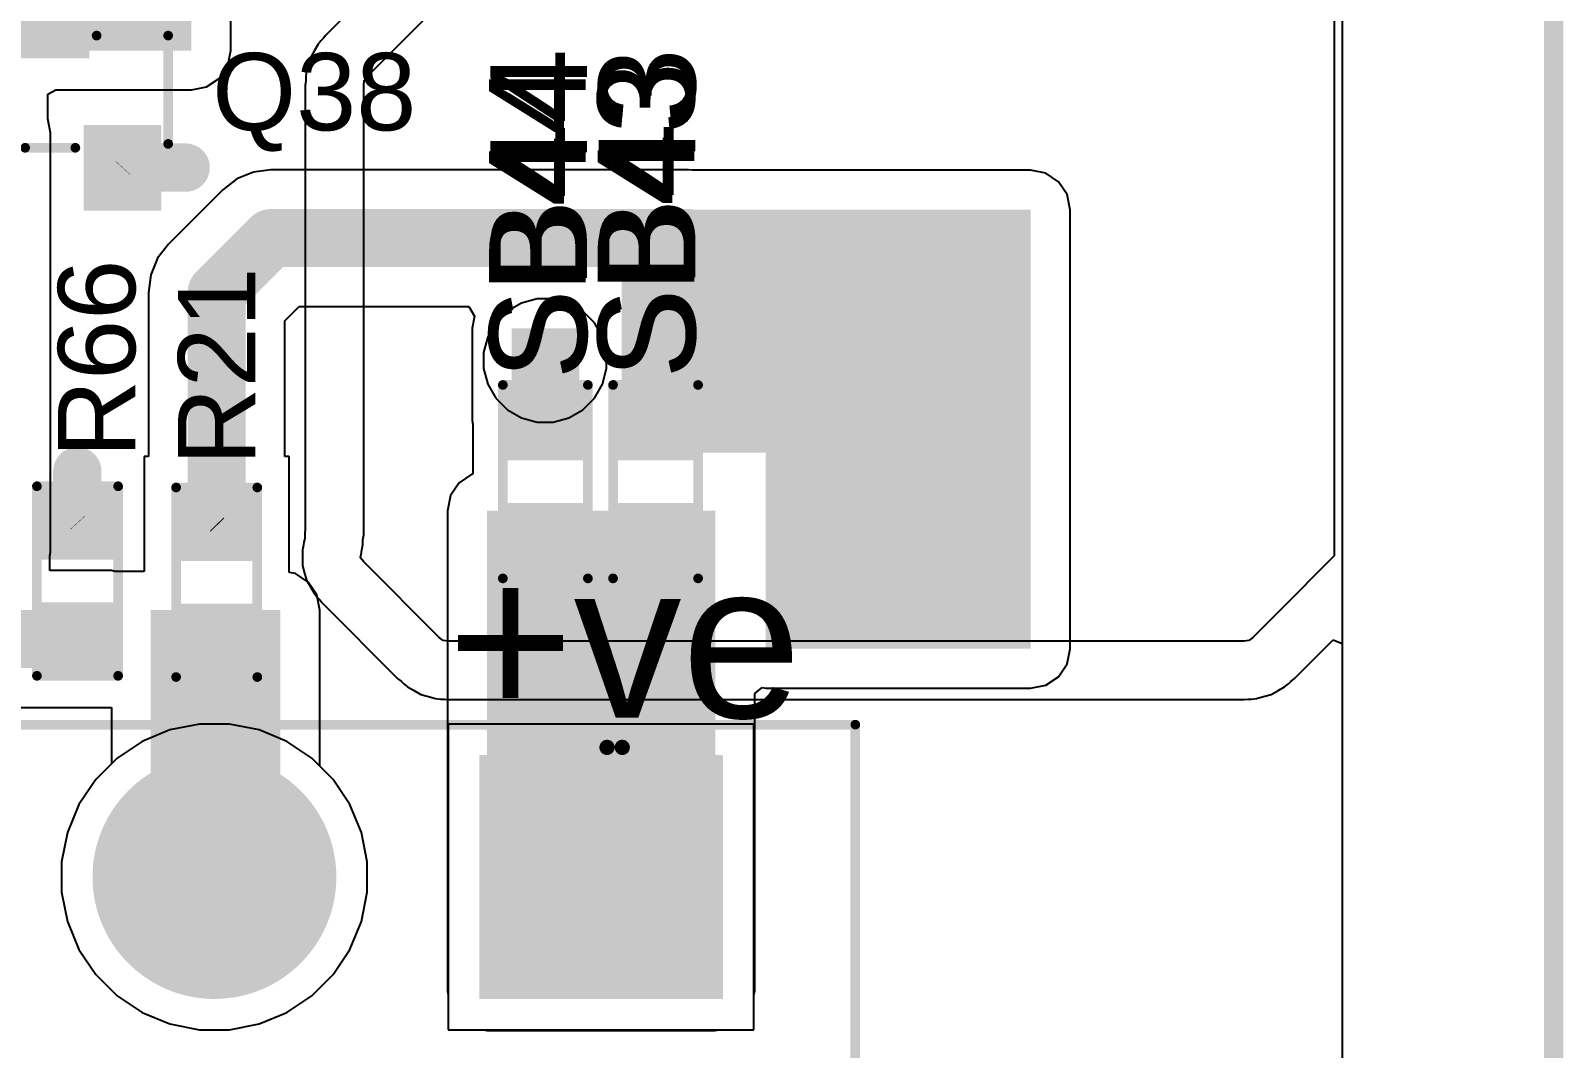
# Model space of a CAD drawing. Header units: millimetres. Extents: x 0 to 214, y 0 to 214.
# Drawn here: x 7.174 to 7.967, y 0.274 to 0.801 of the extents above; entities that cross this region are included whole.
import ezdxf

# ---------------------------------------------------------------- set-up
doc = ezdxf.new("R2010")
doc.units = ezdxf.units.MM
doc.header["$MEASUREMENT"] = 0
for name, color, linetype in [('BottomLayer', 5, 'Continuous'), ('BottomSolder', 6, 'Continuous'), ('Mechanical2', 216, 'Continuous'), ('MultiLayer', 9, 'Continuous'), ('PadHoleLayer', 156, 'Continuous'), ('TopLayer', 1, 'Continuous'), ('TopOverlay', 2, 'Continuous'), ('TopPaste', 8, 'Continuous'), ('TopSolder', 216, 'Continuous'), ('ViaHoleLayer', 16, 'Continuous')]:
    doc.layers.add(name, color=color, linetype=linetype)
doc.styles.add('Arial', font='', dxfattribs={"height": 0.2})
doc.styles.get('Arial').set_extended_font_data('Arial')

# ---------------------------------------------------------------- blocks, each defined once
blk = doc.blocks.new('TBP01R1_508_04BE_107')
at = {"layer": 'BottomLayer'}
blk.add_hatch(color=5, dxfattribs=at).paths.add_polyline_path([(-0.25906, 0.05906), (-0.14094, 0.05906), (-0.14094, -0.05906), (-0.25906, -0.05906)])
h = blk.add_hatch(color=5, dxfattribs=at)
edge = h.paths.add_edge_path()
edge.add_arc((0, 0), 0.05906, 0, 360)
at = {"layer": 'BottomSolder'}
blk.add_hatch(color=6, dxfattribs=at).paths.add_polyline_path([(-0.26306, 0.06306), (-0.13694, 0.06306), (-0.13694, -0.06306), (-0.26306, -0.06306)])
h = blk.add_hatch(color=6, dxfattribs=at)
edge = h.paths.add_edge_path()
edge.add_arc((0, 0), 0.06306, 0, 360)
at = {"layer": 'MultiLayer'}
blk.add_hatch(color=9, dxfattribs=at).paths.add_polyline_path([(-0.25906, 0.05906), (-0.14094, 0.05906), (-0.14094, -0.05906), (-0.25906, -0.05906)])
h = blk.add_hatch(color=9, dxfattribs=at)
edge = h.paths.add_edge_path()
edge.add_arc((0, 0), 0.05906, 0, 360)
at = {"layer": 'PadHoleLayer'}
h = blk.add_hatch(color=156, dxfattribs=at)
edge = h.paths.add_edge_path()
edge.add_arc((-0.2, 0), 0.03346, 0, 360)
h = blk.add_hatch(color=156, dxfattribs=at)
edge = h.paths.add_edge_path()
edge.add_arc((0, 0), 0.03346, 0, 360)
at = {"layer": 'TopLayer'}
blk.add_hatch(color=1, dxfattribs=at).paths.add_polyline_path([(-0.25906, 0.05906), (-0.14094, 0.05906), (-0.14094, -0.05906), (-0.25906, -0.05906)])
h = blk.add_hatch(color=1, dxfattribs=at)
edge = h.paths.add_edge_path()
edge.add_arc((0, 0), 0.05906, 0, 360)
at = {"layer": 'TopSolder'}
blk.add_hatch(color=216, dxfattribs=at).paths.add_polyline_path([(-0.26306, 0.06306), (-0.13694, 0.06306), (-0.13694, -0.06306), (-0.26306, -0.06306)])
h = blk.add_hatch(color=216, dxfattribs=at)
edge = h.paths.add_edge_path()
edge.add_arc((0, 0), 0.06306, 0, 360)
at = {"layer": 'TopOverlay', "const_width": 0.005}
for points in [[(-0.3315, 0.3937), (-0.3315, -0.07874)], [(0.53126, -0.07874), (-0.3315, -0.07874)]]:
    blk.add_lwpolyline(points, dxfattribs=at)
at = {"layer": 'TopOverlay'}
for points, const_width in [([(-0.20306, -0.067, 1), (-0.21094, -0.067, 1)], 0.00787), ([(-0.21291, -0.067, 1), (-0.20897, -0.067, 1)], 0.00394), ([(-0.20503, -0.067, 1), (-0.20109, -0.067, 1)], 0.00394), ([(-0.33275, -0.07874, 1), (-0.33025, -0.07874, 1)], 0.0025), ([(-0.33275, -0.07874, 1), (-0.33025, -0.07874, 1)], 0.0025)]:
    blk.add_lwpolyline(points, format="xyb", close=True, dxfattribs=dict(at, const_width=const_width))
blk = doc.blocks.new('S______B______111')
at = {"layer": 'TopLayer'}
for points in [[(-0.045, -0.0175), (-0.045, 0.0175), (-0.015, 0.0175), (-0.015, -0.0175)], [(0.015, -0.0175), (0.015, 0.0175), (0.045, 0.0175), (0.045, -0.0175)]]:
    blk.add_hatch(color=1, dxfattribs=at).paths.add_polyline_path(points)
at = {"layer": 'TopPaste'}
for points in [[(-0.045, -0.0175), (-0.045, 0.0175), (-0.015, 0.0175), (-0.015, -0.0175)], [(0.015, -0.0175), (0.015, 0.0175), (0.045, 0.0175), (0.045, -0.0175)]]:
    blk.add_hatch(color=8, dxfattribs=at).paths.add_polyline_path(points)
at = {"layer": 'TopSolder'}
for points in [[(-0.049, -0.0215), (-0.049, 0.0215), (-0.011, 0.0215), (-0.011, -0.0215)], [(0.011, -0.0215), (0.011, 0.0215), (0.049, 0.0215), (0.049, -0.0215)]]:
    blk.add_hatch(color=216, dxfattribs=at).paths.add_polyline_path(points)
at = {"layer": 'TopOverlay', "const_width": 0.005}
for points in [[(0.05, 0.022), (-0.05, 0.022)], [(-0.05, -0.022), (-0.05, 0.022)], [(0.05, -0.022), (0.05, 0.022)], [(0.05, -0.022), (-0.05, -0.022)]]:
    blk.add_lwpolyline(points, dxfattribs=at)
at = {"layer": 'TopOverlay', "const_width": 0.0025}
for points in [[(-0.05125, 0.022, 1), (-0.04875, 0.022, 1)], [(-0.05125, 0.022, 1), (-0.04875, 0.022, 1)], [(0.04875, 0.022, 1), (0.05125, 0.022, 1)], [(0.04875, 0.022, 1), (0.05125, 0.022, 1)], [(-0.05125, -0.022, 1), (-0.04875, -0.022, 1)], [(-0.05125, -0.022, 1), (-0.04875, -0.022, 1)], [(0.04875, -0.022, 1), (0.05125, -0.022, 1)], [(0.04875, -0.022, 1), (0.05125, -0.022, 1)]]:
    blk.add_lwpolyline(points, format="xyb", close=True, dxfattribs=at)
at = {"layer": 'TopOverlay'}
blk.add_text('SB44', height=0.05, rotation=-180, dxfattribs=at).set_placement((-0.05292, 0.0209))
blk = doc.blocks.new('S______B______112')
at = {"layer": 'TopLayer'}
for points in [[(-0.045, -0.0175), (-0.045, 0.0175), (-0.015, 0.0175), (-0.015, -0.0175)], [(0.015, -0.0175), (0.015, 0.0175), (0.045, 0.0175), (0.045, -0.0175)]]:
    blk.add_hatch(color=1, dxfattribs=at).paths.add_polyline_path(points)
at = {"layer": 'TopPaste'}
for points in [[(-0.045, -0.0175), (-0.045, 0.0175), (-0.015, 0.0175), (-0.015, -0.0175)], [(0.015, -0.0175), (0.015, 0.0175), (0.045, 0.0175), (0.045, -0.0175)]]:
    blk.add_hatch(color=8, dxfattribs=at).paths.add_polyline_path(points)
at = {"layer": 'TopSolder'}
for points in [[(-0.049, -0.0215), (-0.049, 0.0215), (-0.011, 0.0215), (-0.011, -0.0215)], [(0.011, -0.0215), (0.011, 0.0215), (0.049, 0.0215), (0.049, -0.0215)]]:
    blk.add_hatch(color=216, dxfattribs=at).paths.add_polyline_path(points)
at = {"layer": 'TopOverlay', "const_width": 0.005}
for points in [[(0.05, 0.022), (-0.05, 0.022)], [(-0.05, -0.022), (-0.05, 0.022)], [(0.05, -0.022), (0.05, 0.022)], [(0.05, -0.022), (-0.05, -0.022)]]:
    blk.add_lwpolyline(points, dxfattribs=at)
at = {"layer": 'TopOverlay', "const_width": 0.0025}
for points in [[(-0.05125, 0.022, 1), (-0.04875, 0.022, 1)], [(-0.05125, 0.022, 1), (-0.04875, 0.022, 1)], [(0.04875, 0.022, 1), (0.05125, 0.022, 1)], [(0.04875, 0.022, 1), (0.05125, 0.022, 1)], [(-0.05125, -0.022, 1), (-0.04875, -0.022, 1)], [(-0.05125, -0.022, 1), (-0.04875, -0.022, 1)], [(0.04875, -0.022, 1), (0.05125, -0.022, 1)], [(0.04875, -0.022, 1), (0.05125, -0.022, 1)]]:
    blk.add_lwpolyline(points, format="xyb", close=True, dxfattribs=at)
at = {"layer": 'TopOverlay'}
blk.add_text('SB43', height=0.05, rotation=-180, dxfattribs=at).set_placement((-0.05336, 0.02003))
blk = doc.blocks.new('SOT_23_116')
at = {"layer": 'TopLayer'}
for points in [[(-0.01614, 0.05748), (0.01614, 0.05748), (0.01614, 0.02126), (-0.01614, 0.02126)], [(-0.05354, -0.02126), (-0.02126, -0.02126), (-0.02126, -0.05748), (-0.05354, -0.05748)], [(0.02126, -0.02126), (0.05354, -0.02126), (0.05354, -0.05748), (0.02126, -0.05748)]]:
    blk.add_hatch(color=1, dxfattribs=at).paths.add_polyline_path(points)
at = {"layer": 'TopPaste'}
for points in [[(-0.01614, 0.05748), (0.01614, 0.05748), (0.01614, 0.02126), (-0.01614, 0.02126)], [(-0.05354, -0.02126), (-0.02126, -0.02126), (-0.02126, -0.05748), (-0.05354, -0.05748)], [(0.02126, -0.02126), (0.05354, -0.02126), (0.05354, -0.05748), (0.02126, -0.05748)]]:
    blk.add_hatch(color=8, dxfattribs=at).paths.add_polyline_path(points)
at = {"layer": 'TopSolder'}
for points in [[(-0.02014, 0.06148), (0.02014, 0.06148), (0.02014, 0.01726), (-0.02014, 0.01726)], [(-0.05754, -0.01726), (-0.01726, -0.01726), (-0.01726, -0.06148), (-0.05754, -0.06148)], [(0.01726, -0.01726), (0.05754, -0.01726), (0.05754, -0.06148), (0.01726, -0.06148)]]:
    blk.add_hatch(color=216, dxfattribs=at).paths.add_polyline_path(points)
at = {"layer": 'TopOverlay', "const_width": 0.005}
for points in [[(-0.061, -0.027), (-0.061, 0.029)], [(-0.061, 0.029), (-0.024, 0.029)], [(0.024, 0.029), (0.061, 0.029)], [(0.061, -0.027), (0.061, 0.029)], [(-0.013, -0.029), (0.013, -0.029)]]:
    blk.add_lwpolyline(points, dxfattribs=at)
at = {"layer": 'TopOverlay'}
for points, const_width in [([(-0.06225, 0.029, 1), (-0.05975, 0.029, 1)], 0.0025), ([(-0.06225, 0.029, 1), (-0.05975, 0.029, 1)], 0.0025), ([(-0.02525, 0.029, 1), (-0.02275, 0.029, 1)], 0.0025), ([(0.02275, 0.029, 1), (0.02525, 0.029, 1)], 0.0025), ([(0.05975, 0.029, 1), (0.06225, 0.029, 1)], 0.0025), ([(0.05975, 0.029, 1), (0.06225, 0.029, 1)], 0.0025), ([(-0.06225, -0.027, 1), (-0.05975, -0.027, 1)], 0.0025), ([(-0.01425, -0.029, 1), (-0.01175, -0.029, 1)], 0.0025), ([(0.01175, -0.029, 1), (0.01425, -0.029, 1)], 0.0025), ([(0.05975, -0.027, 1), (0.06225, -0.027, 1)], 0.0025), ([(-0.06439, -0.045, 1), (-0.07161, -0.045, 1)], 0.01), ([(-0.07411, -0.045, 1), (-0.06911, -0.045, 1)], 0.005), ([(-0.06689, -0.045, 1), (-0.06189, -0.045, 1)], 0.005)]:
    blk.add_lwpolyline(points, format="xyb", close=True, dxfattribs=dict(at, const_width=const_width))
blk = doc.blocks.new('RES_0603_194')
at = {"layer": 'TopLayer'}
for points in [[(-0.015, 0.0175), (-0.015, -0.0175), (-0.045, -0.0175), (-0.045, 0.0175)], [(0.045, 0.0175), (0.045, -0.0175), (0.015, -0.0175), (0.015, 0.0175)]]:
    blk.add_hatch(color=1, dxfattribs=at).paths.add_polyline_path(points)
at = {"layer": 'TopPaste'}
for points in [[(-0.015, 0.0175), (-0.015, -0.0175), (-0.045, -0.0175), (-0.045, 0.0175)], [(0.045, 0.0175), (0.045, -0.0175), (0.015, -0.0175), (0.015, 0.0175)]]:
    blk.add_hatch(color=8, dxfattribs=at).paths.add_polyline_path(points)
at = {"layer": 'TopSolder'}
for points in [[(-0.011, 0.0215), (-0.011, -0.0215), (-0.049, -0.0215), (-0.049, 0.0215)], [(0.049, 0.0215), (0.049, -0.0215), (0.011, -0.0215), (0.011, 0.0215)]]:
    blk.add_hatch(color=216, dxfattribs=at).paths.add_polyline_path(points)
at = {"layer": 'TopOverlay', "const_width": 0.005}
for points in [[(-0.049, 0.021), (0.049, 0.021)], [(-0.049, 0.021), (-0.049, -0.021)], [(0.049, 0.021), (0.049, -0.021)], [(-0.049, -0.021), (0.049, -0.021)]]:
    blk.add_lwpolyline(points, dxfattribs=at)
at = {"layer": 'TopOverlay', "const_width": 0.0025}
for points in [[(-0.05025, 0.021, 1), (-0.04775, 0.021, 1)], [(-0.05025, 0.021, 1), (-0.04775, 0.021, 1)], [(0.04775, 0.021, 1), (0.05025, 0.021, 1)], [(0.04775, 0.021, 1), (0.05025, 0.021, 1)], [(-0.05025, -0.021, 1), (-0.04775, -0.021, 1)], [(-0.05025, -0.021, 1), (-0.04775, -0.021, 1)], [(0.04775, -0.021, 1), (0.05025, -0.021, 1)], [(0.04775, -0.021, 1), (0.05025, -0.021, 1)]]:
    blk.add_lwpolyline(points, format="xyb", close=True, dxfattribs=at)
blk = doc.blocks.new('RES_0603_370')
at = {"layer": 'TopLayer'}
for points in [[(-0.015, 0.0175), (-0.015, -0.0175), (-0.045, -0.0175), (-0.045, 0.0175)], [(0.045, 0.0175), (0.045, -0.0175), (0.015, -0.0175), (0.015, 0.0175)]]:
    blk.add_hatch(color=1, dxfattribs=at).paths.add_polyline_path(points)
at = {"layer": 'TopPaste'}
for points in [[(-0.015, 0.0175), (-0.015, -0.0175), (-0.045, -0.0175), (-0.045, 0.0175)], [(0.045, 0.0175), (0.045, -0.0175), (0.015, -0.0175), (0.015, 0.0175)]]:
    blk.add_hatch(color=8, dxfattribs=at).paths.add_polyline_path(points)
at = {"layer": 'TopSolder'}
for points in [[(-0.011, 0.0215), (-0.011, -0.0215), (-0.049, -0.0215), (-0.049, 0.0215)], [(0.049, 0.0215), (0.049, -0.0215), (0.011, -0.0215), (0.011, 0.0215)]]:
    blk.add_hatch(color=216, dxfattribs=at).paths.add_polyline_path(points)
at = {"layer": 'TopOverlay', "const_width": 0.005}
for points in [[(0.049, 0.021), (-0.049, 0.021)], [(-0.049, -0.021), (-0.049, 0.021)], [(0.049, -0.021), (0.049, 0.021)], [(0.049, -0.021), (-0.049, -0.021)]]:
    blk.add_lwpolyline(points, dxfattribs=at)
at = {"layer": 'TopOverlay', "const_width": 0.0025}
for points in [[(-0.05025, 0.021, 1), (-0.04775, 0.021, 1)], [(-0.05025, 0.021, 1), (-0.04775, 0.021, 1)], [(0.04775, 0.021, 1), (0.05025, 0.021, 1)], [(0.04775, 0.021, 1), (0.05025, 0.021, 1)], [(-0.05025, -0.021, 1), (-0.04775, -0.021, 1)], [(-0.05025, -0.021, 1), (-0.04775, -0.021, 1)], [(0.04775, -0.021, 1), (0.05025, -0.021, 1)], [(0.04775, -0.021, 1), (0.05025, -0.021, 1)]]:
    blk.add_lwpolyline(points, format="xyb", close=True, dxfattribs=at)

msp = doc.modelspace()

# ---------------------------------------------------------------- hatches: boundary and pattern name
at = {"layer": 'BottomLayer'}
h = msp.add_hatch(color=5, dxfattribs=at)
edge = h.paths.add_edge_path()
edge.add_arc((7.25392, 0.72978), 0.01181, 0, 360)
h = msp.add_hatch(color=5, dxfattribs=at)
edge = h.paths.add_edge_path()
edge.add_arc((7.605, 0.643), 0.01181, 0, 360)
h = msp.add_hatch(color=5, dxfattribs=at)
edge = h.paths.add_edge_path()
edge.add_arc((7.64387, 0.643), 0.01181, 0, 360)
h = msp.add_hatch(color=5, dxfattribs=at)
edge = h.paths.add_edge_path()
edge.add_arc((7.43987, 0.63005), 0.01181, 0, 360)
h = msp.add_hatch(color=5, dxfattribs=at)
edge = h.paths.add_edge_path()
edge.add_arc((7.605, 0.603), 0.01181, 0, 360)
h = msp.add_hatch(color=5, dxfattribs=at)
edge = h.paths.add_edge_path()
edge.add_arc((7.64387, 0.603), 0.01181, 0, 360)
h = msp.add_hatch(color=5, dxfattribs=at)
edge = h.paths.add_edge_path()
edge.add_arc((7.19788, 0.57276), 0.01181, 0, 360)
h = msp.add_hatch(color=5, dxfattribs=at)
edge = h.paths.add_edge_path()
edge.add_arc((7.605, 0.563), 0.01181, 0, 360)
h = msp.add_hatch(color=5, dxfattribs=at)
edge = h.paths.add_edge_path()
edge.add_arc((7.64387, 0.563), 0.01181, 0, 360)
at = {"layer": 'BottomSolder'}
h = msp.add_hatch(color=6, dxfattribs=at)
edge = h.paths.add_edge_path()
edge.add_arc((7.25392, 0.72978), 0.00591, 0, 360)
h = msp.add_hatch(color=6, dxfattribs=at)
edge = h.paths.add_edge_path()
edge.add_arc((7.43987, 0.63005), 0.00591, 0, 360)
h = msp.add_hatch(color=6, dxfattribs=at)
edge = h.paths.add_edge_path()
edge.add_arc((7.19788, 0.57276), 0.00591, 0, 360)
at = {"layer": 'TopLayer'}
for points in [[(7.16773, 0.79029), (7.25686, 0.79029), (7.25686, 0.86303), (7.16773, 0.86303)], [(7.47948, 0.5824), (7.691, 0.5824), (7.691, 0.708), (7.47948, 0.708)], [(7.45748, 0.59903), (7.45748, 0.64676), (7.42248, 0.64676), (7.42248, 0.59903)], [(7.554, 0.481), (7.691, 0.481), (7.691, 0.6124), (7.554, 0.6124)], [(7.40975, 0.30398), (7.52786, 0.30398), (7.52786, 0.5524), (7.40975, 0.5524)], [(6.9774, 0.47103), (7.21549, 0.47103), (7.21549, 0.50103), (6.9774, 0.50103)], [(7.23587, 0.36603), (7.30287, 0.36603), (7.30287, 0.50103), (7.23587, 0.50103)]]:
    msp.add_hatch(color=1, dxfattribs=at).paths.add_polyline_path(points)
h = msp.add_hatch(color=1, dxfattribs=at)
edge = h.paths.add_edge_path()
edge.add_arc((7.25392, 0.72978), 0.01181, 0, 360)
h = msp.add_hatch(color=1, dxfattribs=at)
edge = h.paths.add_edge_path()
edge.add_arc((7.605, 0.643), 0.01181, 0, 360)
h = msp.add_hatch(color=1, dxfattribs=at)
edge = h.paths.add_edge_path()
edge.add_arc((7.64387, 0.643), 0.01181, 0, 360)
h = msp.add_hatch(color=1, dxfattribs=at)
edge = h.paths.add_edge_path()
edge.add_arc((7.43987, 0.63005), 0.01181, 0, 360)
h = msp.add_hatch(color=1, dxfattribs=at)
edge = h.paths.add_edge_path()
edge.add_arc((7.605, 0.603), 0.01181, 0, 360)
h = msp.add_hatch(color=1, dxfattribs=at)
edge = h.paths.add_edge_path()
edge.add_arc((7.64387, 0.603), 0.01181, 0, 360)
h = msp.add_hatch(color=1, dxfattribs=at)
edge = h.paths.add_edge_path()
edge.add_arc((7.19788, 0.57276), 0.01181, 0, 360)
h = msp.add_hatch(color=1, dxfattribs=at)
edge = h.paths.add_edge_path()
edge.add_arc((7.605, 0.563), 0.01181, 0, 360)
h = msp.add_hatch(color=1, dxfattribs=at)
edge = h.paths.add_edge_path()
edge.add_arc((7.64387, 0.563), 0.01181, 0, 360)
at = {"layer": 'TopSolder'}
h = msp.add_hatch(color=216, dxfattribs=at)
edge = h.paths.add_edge_path()
edge.add_arc((7.25392, 0.72978), 0.00591, 0, 360)
h = msp.add_hatch(color=216, dxfattribs=at)
edge = h.paths.add_edge_path()
edge.add_arc((7.43987, 0.63005), 0.00591, 0, 360)
h = msp.add_hatch(color=216, dxfattribs=at)
edge = h.paths.add_edge_path()
edge.add_arc((7.19788, 0.57276), 0.00591, 0, 360)
at = {"layer": 'ViaHoleLayer'}
h = msp.add_hatch(color=16, dxfattribs=at)
edge = h.paths.add_edge_path()
edge.add_arc((7.25392, 0.72978), 0.00591, 0, 360)
h = msp.add_hatch(color=16, dxfattribs=at)
edge = h.paths.add_edge_path()
edge.add_arc((7.605, 0.643), 0.00591, 0, 360)
h = msp.add_hatch(color=16, dxfattribs=at)
edge = h.paths.add_edge_path()
edge.add_arc((7.64387, 0.643), 0.00591, 0, 360)
h = msp.add_hatch(color=16, dxfattribs=at)
edge = h.paths.add_edge_path()
edge.add_arc((7.43987, 0.63005), 0.00591, 0, 360)
h = msp.add_hatch(color=16, dxfattribs=at)
edge = h.paths.add_edge_path()
edge.add_arc((7.605, 0.603), 0.00591, 0, 360)
h = msp.add_hatch(color=16, dxfattribs=at)
edge = h.paths.add_edge_path()
edge.add_arc((7.64387, 0.603), 0.00591, 0, 360)
h = msp.add_hatch(color=16, dxfattribs=at)
edge = h.paths.add_edge_path()
edge.add_arc((7.19788, 0.57276), 0.00591, 0, 360)
h = msp.add_hatch(color=16, dxfattribs=at)
edge = h.paths.add_edge_path()
edge.add_arc((7.605, 0.563), 0.00591, 0, 360)
h = msp.add_hatch(color=16, dxfattribs=at)
edge = h.paths.add_edge_path()
edge.add_arc((7.64387, 0.563), 0.00591, 0, 360)

# ---------------------------------------------------------------- linework, layer by layer
at = {"layer": 'BottomLayer'}
for p, q in [((7.848, 3.387), (7.848, 0.529)), ((7.3633, 0.83509), (7.32647, 0.79827)), ((7.34787, 0.77687), (7.3847, 0.8137)), ((7.32232, 0.79328), (7.32061, 0.79031)), ((7.32386, 0.79529), (7.32232, 0.79328)), ((7.32527, 0.79669), (7.32386, 0.79529)), ((7.32647, 0.79827), (7.32527, 0.79669)), ((7.31837, 0.78644), (7.31721, 0.78209)), ((7.32061, 0.79031), (7.31837, 0.78644)), ((7.31837, 0.78644), (7.31837, 0.78644)), ((7.31837, 0.78644), (7.31837, 0.78644)), ((7.31633, 0.77881), (7.316, 0.77631)), ((7.31721, 0.78209), (7.31633, 0.77881)), ((7.31633, 0.77881), (7.31633, 0.77881)), ((7.31633, 0.77881), (7.31633, 0.77881)), ((7.31633, 0.77881), (7.31633, 0.77881)), ((7.316, 0.77432), (7.31574, 0.77236)), ((7.31574, 0.77236), (7.31574, 0.54193)), ((7.316, 0.77631), (7.316, 0.77432)), ((7.346, 0.77236), (7.34633, 0.77486)), ((7.346, 0.53995), (7.346, 0.77236)), ((7.34633, 0.77486), (7.34787, 0.77687)), ((7.42759, 0.65969), (7.42034, 0.65551)), ((7.43568, 0.66186), (7.42759, 0.65969)), ((7.44406, 0.66186), (7.43568, 0.66186)), ((7.45215, 0.65969), (7.44406, 0.66186)), ((7.4594, 0.65551), (7.45215, 0.65969)), ((7.42034, 0.65551), (7.41441, 0.64958)), ((7.46532, 0.64958), (7.4594, 0.65551)), ((7.41022, 0.64233), (7.40806, 0.63424)), ((7.41441, 0.64958), (7.41022, 0.64233)), ((7.46951, 0.64233), (7.46532, 0.64958)), ((7.47168, 0.63424), (7.46951, 0.64233)), ((7.40806, 0.63424), (7.40806, 0.62586)), ((7.47168, 0.62586), (7.47168, 0.63424)), ((7.40806, 0.62586), (7.41022, 0.61777)), ((7.46951, 0.61777), (7.47168, 0.62586)), ((7.41022, 0.61777), (7.41441, 0.61052)), ((7.41441, 0.61052), (7.42034, 0.6046)), ((7.4594, 0.6046), (7.46532, 0.61052)), ((7.46532, 0.61052), (7.46951, 0.61777)), ((7.42034, 0.6046), (7.42759, 0.60041)), ((7.45215, 0.60041), (7.4594, 0.6046)), ((7.42759, 0.60041), (7.43568, 0.59824)), ((7.43568, 0.59824), (7.44406, 0.59824)), ((7.44406, 0.59824), (7.45215, 0.60041)), ((7.31565, 0.5393), (7.31548, 0.538)), ((7.31574, 0.54193), (7.31565, 0.54128)), ((7.31565, 0.54128), (7.31565, 0.5393)), ((7.34565, 0.53733), (7.346, 0.53995)), ((7.31451, 0.53318), (7.31436, 0.53205)), ((7.31436, 0.53205), (7.31436, 0.53205)), ((7.31436, 0.53205), (7.31436, 0.53205)), ((7.31436, 0.53205), (7.31436, 0.5281)), ((7.31466, 0.53376), (7.31451, 0.53318)), ((7.31497, 0.53608), (7.31466, 0.53376)), ((7.31548, 0.538), (7.31497, 0.53608)), ((7.34463, 0.52951), (7.34497, 0.53213)), ((7.34497, 0.53213), (7.34565, 0.53469)), ((7.34565, 0.53469), (7.34565, 0.53733)), ((7.31436, 0.5281), (7.31436, 0.52415)), ((7.31436, 0.52415), (7.31436, 0.52415)), ((7.31436, 0.52415), (7.31436, 0.52415)), ((7.31436, 0.52415), (7.3153, 0.52064)), ((7.34436, 0.5281), (7.34451, 0.52923)), ((7.34587, 0.52613), (7.34436, 0.5281)), ((7.34451, 0.52923), (7.34463, 0.52951)), ((7.38513, 0.48687), (7.34587, 0.52613)), ((7.848, 0.529), (7.81896, 0.49996)), ((7.3153, 0.52064), (7.3164, 0.51652)), ((7.3164, 0.51652), (7.31641, 0.51652)), ((7.31641, 0.51652), (7.31641, 0.51652)), ((7.31641, 0.51652), (7.3179, 0.51393)), ((7.3179, 0.51393), (7.32035, 0.50968)), ((7.32035, 0.50968), (7.32035, 0.50968)), ((7.32035, 0.50968), (7.32035, 0.50968)), ((7.32035, 0.50968), (7.32186, 0.50771)), ((7.32186, 0.50771), (7.32327, 0.50631)), ((7.32327, 0.50631), (7.32447, 0.50473)), ((7.32447, 0.50473), (7.36373, 0.46547)), ((7.81896, 0.49996), (7.80587, 0.48687)), ((7.38714, 0.48533), (7.38513, 0.48687)), ((7.38964, 0.485), (7.38714, 0.48533)), ((7.80136, 0.485), (7.38964, 0.485)), ((7.80386, 0.48533), (7.80136, 0.485)), ((7.80587, 0.48687), (7.80386, 0.48533)), ((7.82727, 0.46547), (7.84749, 0.48569)), ((7.84749, 0.48569), (7.85211, 0.48378)), ((7.85211, 0.48378), (7.85211, 0.15774)), ((7.36373, 0.46547), (7.36531, 0.46427)), ((7.36531, 0.46427), (7.36671, 0.46286)), ((7.36671, 0.46286), (7.36872, 0.46132)), ((7.36872, 0.46132), (7.36872, 0.46132)), ((7.36872, 0.46132), (7.36872, 0.46132)), ((7.36872, 0.46132), (7.37171, 0.45959)), ((7.81944, 0.45968), (7.82228, 0.46132)), ((7.82228, 0.46132), (7.82429, 0.46286)), ((7.82228, 0.46132), (7.82228, 0.46132)), ((7.82228, 0.46132), (7.82228, 0.46132)), ((7.82429, 0.46286), (7.82569, 0.46427)), ((7.82569, 0.46427), (7.82727, 0.46547)), ((7.37171, 0.45959), (7.37556, 0.45737)), ((7.37556, 0.45737), (7.37556, 0.45737)), ((7.37556, 0.45737), (7.37556, 0.45737)), ((7.37556, 0.45737), (7.37892, 0.45647)), ((7.37892, 0.45647), (7.38319, 0.45533)), ((7.38319, 0.45533), (7.38319, 0.45533)), ((7.38319, 0.45533), (7.38319, 0.45533)), ((7.38319, 0.45533), (7.38569, 0.455)), ((7.38569, 0.455), (7.38768, 0.455)), ((7.38768, 0.455), (7.38964, 0.45474)), ((7.38964, 0.45474), (7.80136, 0.45474)), ((7.80136, 0.45474), (7.80332, 0.455)), ((7.80332, 0.455), (7.80531, 0.455)), ((7.80531, 0.455), (7.80781, 0.45533)), ((7.80781, 0.45533), (7.80957, 0.4558)), ((7.80781, 0.45533), (7.80781, 0.45533)), ((7.80781, 0.45533), (7.80781, 0.45533)), ((7.80957, 0.4558), (7.81544, 0.45737)), ((7.81544, 0.45737), (7.81944, 0.45968)), ((7.81544, 0.45737), (7.81544, 0.45737)), ((7.81544, 0.45737), (7.81544, 0.45737)), ((7.24575, 0.43905), (7.23136, 0.43309)), ((7.26102, 0.44209), (7.24575, 0.43905)), ((7.27659, 0.44209), (7.26102, 0.44209)), ((7.29187, 0.43905), (7.27659, 0.44209)), ((7.30625, 0.43309), (7.29187, 0.43905)), ((7.54786, 0.44209), (7.38975, 0.44209)), ((7.38975, 0.44209), (7.38975, 0.28398)), ((7.54786, 0.28398), (7.54786, 0.44209)), ((7.23136, 0.43309), (7.21841, 0.42444)), ((7.3192, 0.42444), (7.30625, 0.43309)), ((7.21841, 0.42444), (7.2074, 0.41343)), ((7.33021, 0.41343), (7.3192, 0.42444)), ((7.2074, 0.41343), (7.19875, 0.40048)), ((7.33886, 0.40048), (7.33021, 0.41343)), ((7.19875, 0.40048), (7.19279, 0.38609)), ((7.34482, 0.38609), (7.33886, 0.40048)), ((7.19279, 0.38609), (7.18975, 0.37082)), ((7.34786, 0.37082), (7.34482, 0.38609)), ((7.18975, 0.37082), (7.18975, 0.35525)), ((7.34786, 0.35525), (7.34786, 0.37082)), ((7.18975, 0.35525), (7.19279, 0.33997)), ((7.34482, 0.33997), (7.34786, 0.35525)), ((7.19279, 0.33997), (7.19875, 0.32559)), ((7.33886, 0.32559), (7.34482, 0.33997)), ((7.19875, 0.32559), (7.2074, 0.31264)), ((7.33021, 0.31264), (7.33886, 0.32559)), ((7.2074, 0.31264), (7.21841, 0.30163)), ((7.3192, 0.30163), (7.33021, 0.31264)), ((7.21841, 0.30163), (7.23136, 0.29297)), ((7.30625, 0.29297), (7.3192, 0.30163)), ((7.23136, 0.29297), (7.24575, 0.28702)), ((7.24575, 0.28702), (7.26102, 0.28398)), ((7.27659, 0.28398), (7.29187, 0.28702)), ((7.29187, 0.28702), (7.30625, 0.29297)), ((7.26102, 0.28398), (7.27659, 0.28398)), ((7.38975, 0.28398), (7.54786, 0.28398))]:
    msp.add_line(p, q, dxfattribs=at)
at = {"layer": 'Mechanical2', "const_width": 0.01}
msp.add_lwpolyline([(7.96154, -0.10943), (7.96154, 4.77246)], dxfattribs=at)
at = {"layer": 'TopLayer'}
for p, q in [((7.85211, 3.81455), (7.85211, 0.15774)), ((7.27725, 0.79029), (7.27725, 0.86303)), ((7.2757, 0.78249), (7.27725, 0.79029)), ((7.27128, 0.77587), (7.2757, 0.78249)), ((7.18261, 0.76777), (7.18673, 0.7699)), ((7.18673, 0.7699), (7.25686, 0.7699)), ((7.25686, 0.7699), (7.26467, 0.77145)), ((7.26467, 0.77145), (7.27128, 0.77587)), ((7.18261, 0.75495), (7.18261, 0.76777)), ((7.18404, 0.74777), (7.18261, 0.75495)), ((7.18404, 0.53103), (7.18404, 0.74777)), ((7.28041, 0.72392), (7.2731, 0.71831)), ((7.28893, 0.72745), (7.28041, 0.72392)), ((7.29806, 0.72865), (7.28893, 0.72745)), ((7.514, 0.72865), (7.29806, 0.72865)), ((7.51599, 0.72839), (7.514, 0.72865)), ((7.691, 0.72839), (7.51599, 0.72839)), ((7.6988, 0.72684), (7.691, 0.72839)), ((7.70542, 0.72242), (7.6988, 0.72684)), ((7.70984, 0.7158), (7.70542, 0.72242)), ((7.2731, 0.71831), (7.24502, 0.69023)), ((7.71139, 0.708), (7.70984, 0.7158)), ((7.71139, 0.6124), (7.71139, 0.708)), ((7.24502, 0.69023), (7.23941, 0.68292)), ((7.23941, 0.68292), (7.23588, 0.6744)), ((7.23588, 0.6744), (7.23468, 0.66527)), ((7.23468, 0.66527), (7.23468, 0.5804)), ((7.30528, 0.65064), (7.31269, 0.65805)), ((7.31269, 0.65805), (7.40041, 0.65805)), ((7.40041, 0.65805), (7.40334, 0.65305)), ((7.30528, 0.5804), (7.30528, 0.65064)), ((7.40334, 0.65305), (7.40209, 0.64676)), ((7.40209, 0.64676), (7.40209, 0.59903)), ((7.71139, 0.481), (7.71139, 0.6124)), ((7.40209, 0.59903), (7.40248, 0.59706)), ((7.40248, 0.59706), (7.40248, 0.57134)), ((7.23468, 0.5804), (7.23248, 0.5804)), ((7.23248, 0.5804), (7.23248, 0.52103)), ((7.30748, 0.5804), (7.30528, 0.5804)), ((7.30748, 0.52051), (7.30748, 0.5804)), ((7.40195, 0.57124), (7.39533, 0.56682)), ((7.40248, 0.57134), (7.40195, 0.57124)), ((7.39533, 0.56682), (7.39091, 0.5602)), ((7.39091, 0.5602), (7.38936, 0.5524)), ((7.38936, 0.5524), (7.38936, 0.30398)), ((7.18364, 0.52906), (7.18404, 0.53103)), ((7.18364, 0.52143), (7.18364, 0.52906)), ((7.21549, 0.52143), (7.18364, 0.52143)), ((7.21746, 0.52103), (7.21549, 0.52143)), ((7.23248, 0.52103), (7.21746, 0.52103)), ((7.31067, 0.51987), (7.30748, 0.52051)), ((7.31729, 0.51545), (7.31067, 0.51987)), ((7.32171, 0.50884), (7.31729, 0.51545)), ((7.32326, 0.50103), (7.32171, 0.50884)), ((7.32326, 0.42038), (7.32326, 0.50103)), ((7.70984, 0.4732), (7.71139, 0.481)), ((7.70542, 0.46658), (7.70984, 0.4732)), ((7.54825, 0.45781), (7.55212, 0.46098)), ((7.55212, 0.46098), (7.554, 0.46061)), ((7.554, 0.46061), (7.691, 0.46061)), ((7.691, 0.46061), (7.6988, 0.46216)), ((7.6988, 0.46216), (7.70542, 0.46658)), ((7.54825, 0.30398), (7.54825, 0.45781)), ((7.12326, 0.45064), (7.21548, 0.45064)), ((7.21548, 0.45064), (7.21548, 0.4215)), ((7.21548, 0.4215), (7.2074, 0.41343)), ((7.33021, 0.41343), (7.32326, 0.42038)), ((7.2074, 0.41343), (7.19875, 0.40048)), ((7.33886, 0.40048), (7.33021, 0.41343)), ((7.19875, 0.40048), (7.19279, 0.38609)), ((7.34482, 0.38609), (7.33886, 0.40048)), ((7.19279, 0.38609), (7.18975, 0.37082)), ((7.34786, 0.37082), (7.34482, 0.38609)), ((7.18975, 0.37082), (7.18975, 0.35525)), ((7.34786, 0.35525), (7.34786, 0.37082)), ((7.18975, 0.35525), (7.19279, 0.33997)), ((7.34482, 0.33997), (7.34786, 0.35525)), ((7.19279, 0.33997), (7.19875, 0.32559)), ((7.33886, 0.32559), (7.34482, 0.33997)), ((7.19875, 0.32559), (7.2074, 0.31264)), ((7.33021, 0.31264), (7.33886, 0.32559)), ((7.2074, 0.31264), (7.21841, 0.30163)), ((7.3192, 0.30163), (7.33021, 0.31264)), ((7.21841, 0.30163), (7.23136, 0.29297)), ((7.30625, 0.29297), (7.3192, 0.30163)), ((7.38936, 0.30398), (7.38975, 0.30201)), ((7.38975, 0.30201), (7.38975, 0.28398)), ((7.54786, 0.30201), (7.54825, 0.30398)), ((7.54786, 0.28398), (7.54786, 0.30201)), ((7.23136, 0.29297), (7.24575, 0.28702)), ((7.24575, 0.28702), (7.26102, 0.28398)), ((7.27659, 0.28398), (7.29187, 0.28702)), ((7.29187, 0.28702), (7.30625, 0.29297)), ((7.26102, 0.28398), (7.27659, 0.28398)), ((7.38975, 0.28398), (7.40778, 0.28398)), ((7.40778, 0.28398), (7.40975, 0.28359)), ((7.40975, 0.28359), (7.52786, 0.28359)), ((7.52786, 0.28359), (7.52983, 0.28398)), ((7.52983, 0.28398), (7.54786, 0.28398))]:
    msp.add_line(p, q, dxfattribs=at)
for points, const_width in [([(7.22138, 0.72978), (7.25392, 0.72978)], 0.025), ([(7.22127, 0.72966), (7.22138, 0.72978)], 0.01), ([(7.26998, 0.66527), (7.29806, 0.69335)], 0.03), ([(7.29806, 0.69335), (7.514, 0.69335)], 0.03), ([(7.26998, 0.5454), (7.26998, 0.66527)], 0.03), ([(7.49698, 0.5974), (7.49698, 0.66628)], 0.03), ([(7.19788, 0.54615), (7.19788, 0.57276)], 0.025), ([(7.19788, 0.54615), (7.19799, 0.54603)], 0.01), ([(7.26998, 0.5454), (7.27034, 0.54503)], 0.01)]:
    msp.add_lwpolyline(points, dxfattribs=dict(at, const_width=const_width))
for points, const_width in [([(7.21513, 0.72978, 1), (7.22763, 0.72978, 1)], 0.0125), ([(7.24767, 0.72978, 1), (7.26017, 0.72978, 1)], 0.0125), ([(7.21877, 0.72966, 1), (7.22377, 0.72966, 1)], 0.005), ([(7.21888, 0.72978, 1), (7.22388, 0.72978, 1)], 0.005), ([(7.29056, 0.69335, 1), (7.30556, 0.69335, 1)], 0.015), ([(7.29056, 0.69335, 1), (7.30556, 0.69335, 1)], 0.015), ([(7.5065, 0.69335, 1), (7.5215, 0.69335, 1)], 0.015), ([(7.26248, 0.66527, 1), (7.27748, 0.66527, 1)], 0.015), ([(7.26248, 0.66527, 1), (7.27748, 0.66527, 1)], 0.015), ([(7.48948, 0.66628, 1), (7.50448, 0.66628, 1)], 0.015), ([(7.48948, 0.5974, 1), (7.50448, 0.5974, 1)], 0.015), ([(7.19163, 0.57276, 1), (7.20413, 0.57276, 1)], 0.0125), ([(7.19163, 0.54615, 1), (7.20413, 0.54615, 1)], 0.0125), ([(7.26248, 0.5454, 1), (7.27748, 0.5454, 1)], 0.015), ([(7.19538, 0.54615, 1), (7.20038, 0.54615, 1)], 0.005), ([(7.19549, 0.54603, 1), (7.20049, 0.54603, 1)], 0.005), ([(7.26748, 0.5454, 1), (7.27248, 0.5454, 1)], 0.005), ([(7.26784, 0.54503, 1), (7.27284, 0.54503, 1)], 0.005)]:
    msp.add_lwpolyline(points, format="xyb", close=True, dxfattribs=dict(at, const_width=const_width))

# ---------------------------------------------------------------- block references
msp.add_blockref('SOT_23_116', (7.18387, 0.76903))
for name, p, rotation in [('S______B______111', (7.43998, 0.5674), 270), ('S______B______112', (7.49698, 0.5674), 270), ('RES_0603_370', (7.19799, 0.51603), 270), ('RES_0603_194', (7.26998, 0.5154), 90), ('TBP01R1_508_04BE_107', (7.26881, 0.36303), 180)]:
    msp.add_blockref(name, p, dxfattribs=dict(rotation=rotation))

# ---------------------------------------------------------------- texts
at = {"layer": 'TopOverlay', "style": 'Arial'}
msp.add_text('Q38', height=0.04, dxfattribs=at).set_placement((7.26761, 0.74904))
for s, height, rotation, p in [('SB44', 0.05, 90, (7.46146, 0.62032)), ('SB43', 0.05, 90, (7.51759, 0.62076)), ('R66', 0.04, 90, (7.22786, 0.57968)), ('R21', 0.04, 90, (7.28997, 0.57574)), ('+ve', 0.08, 360, (7.38931, 0.44533))]:
    msp.add_text(s, height=height, rotation=rotation, dxfattribs=at).set_placement(p)

doc.saveas('drawing.dxf')
